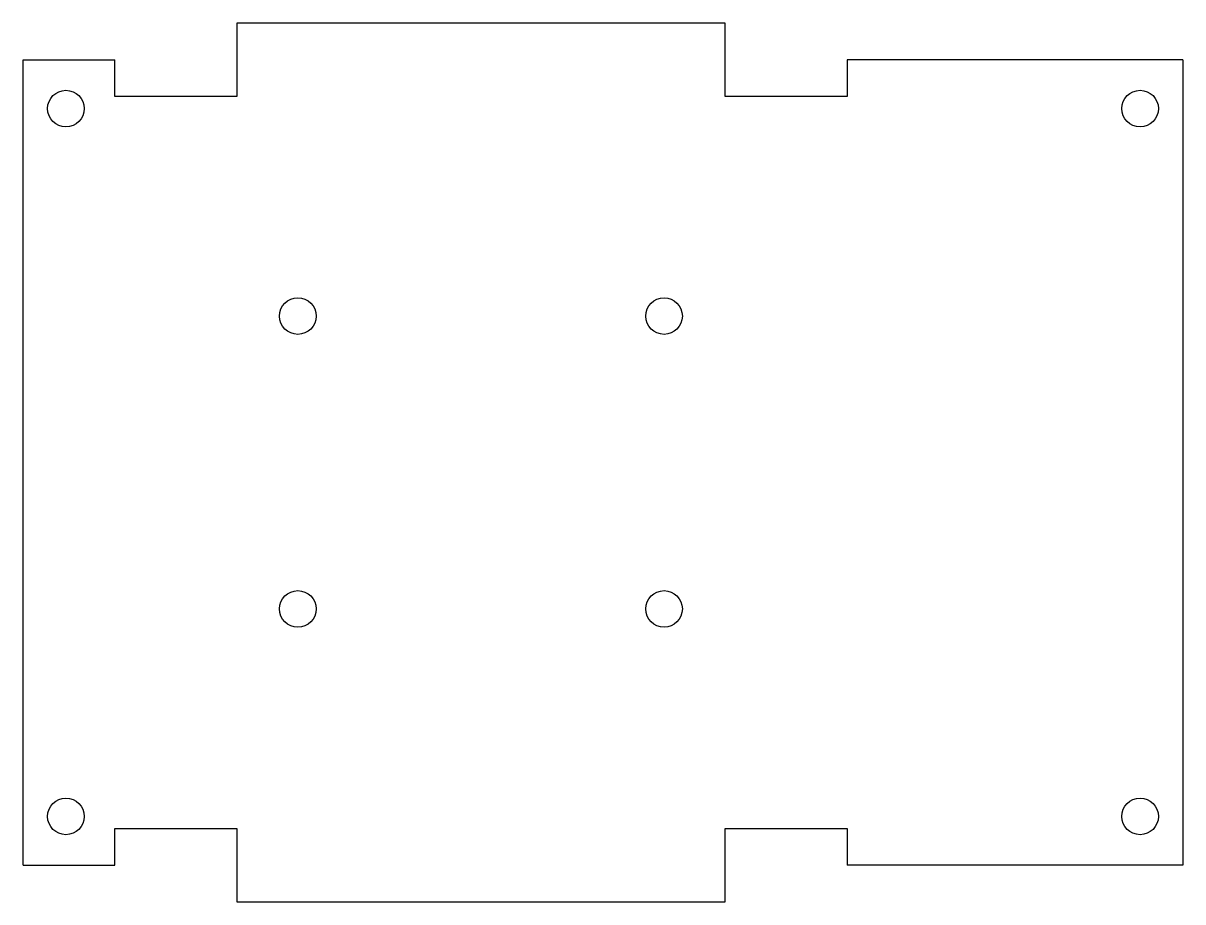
# Model space of a CAD drawing. Header units: millimetres. Extents: x -37.5 to 57.5, y -36 to 36.
import ezdxf

# ---------------------------------------------------------------- set-up
doc = ezdxf.new("R2010")
doc.units = ezdxf.units.MM

msp = doc.modelspace()

# ---------------------------------------------------------------- linework, layer by layer
at = {"color": 7, "linetype": 'Continuous', "lineweight": 25}
for p, q in [((20, 36), (-20, 36)), ((-20, 36), (-20, 30)), ((20, 30), (20, 36)), ((-37.5, 33), (-30, 33)), ((-37.5, -33), (-37.5, 33)), ((-30, 30), (-30, 33)), ((57.5, 33), (30, 33)), ((30, 33), (30, 30)), ((57.5, 33), (57.5, -33)), ((-20, 30), (-30, 30)), ((30, 30), (20, 30)), ((-30, -33), (-30, -30)), ((-30, -30), (-20, -30)), ((-20, -30), (-20, -36)), ((20, -30), (30, -30)), ((20, -36), (20, -30)), ((30, -30), (30, -33)), ((-37.5, -33), (-30, -33)), ((57.5, -33), (30, -33)), ((-20, -36), (20, -36))]:
    msp.add_line(p, q, dxfattribs=at)
for centre in [(-34, 29), (54, 29), (-15, 12), (15, 12), (-15, -12), (15, -12), (-34, -29), (54, -29)]:
    msp.add_circle(centre, 1.5, dxfattribs=at)

doc.saveas('drawing.dxf')
